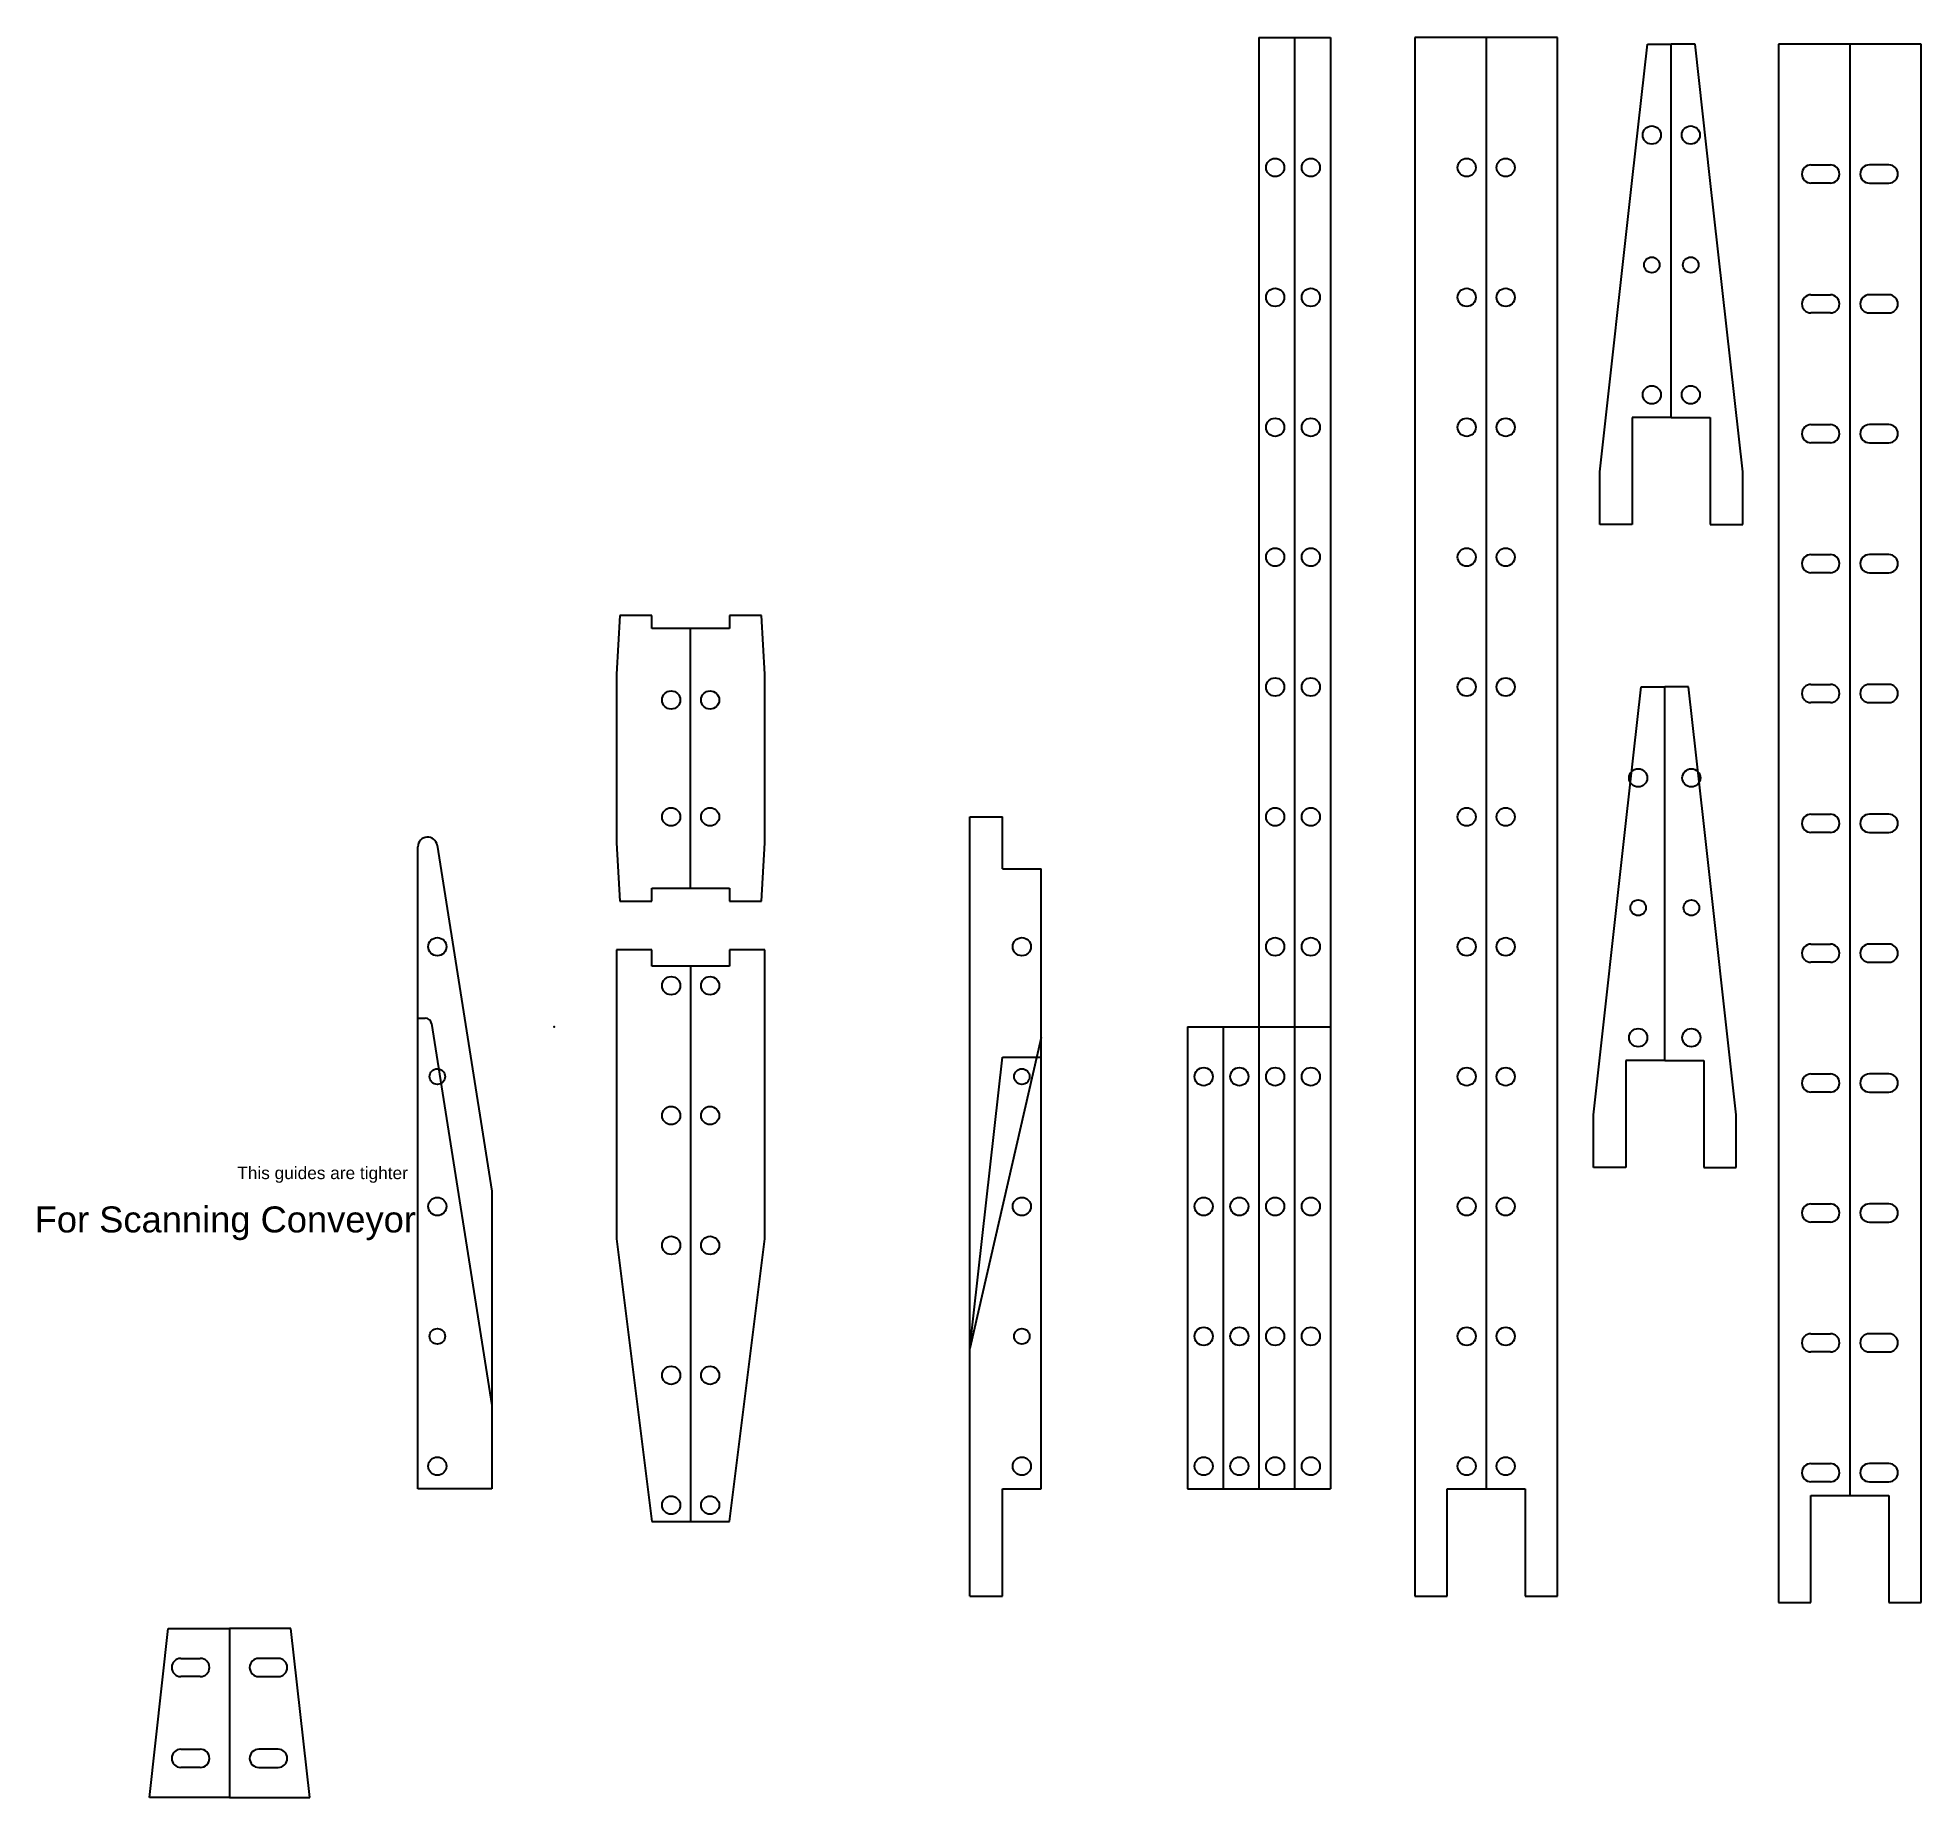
# Model space of a CAD drawing. Header units: millimetres. Extents: x -80 to 211, y -35 to 236.
import ezdxf

# ---------------------------------------------------------------- set-up
doc = ezdxf.new("R2010")
doc.units = ezdxf.units.MM
doc.header["$MEASUREMENT"] = 0
doc.layers.add('GUIDES', color=98, linetype='Continuous')

msp = doc.modelspace()

# ---------------------------------------------------------------- linework, layer by layer
at = {"layer": 'GUIDES'}
for p, q in [((108.5, 236), (108.5, 12.5)), ((108.5, 236), (114, 236)), ((114, 236), (119.5, 236)), ((114, 236), (114, 12.5)), ((119.5, 236), (119.5, 12.5)), ((143.5, 236), (132.5, 236)), ((132.5, 236), (132.5, -4)), ((154.5, 236), (143.5, 236)), ((143.5, 236), (143.5, 12.5)), ((154.5, -4), (154.5, 236)), ((166, 214), (168.34, 235)), ((168.34, 235), (172, 235)), ((175.66, 235), (172, 235)), ((172, 177.5), (172, 235)), ((178, 214), (175.66, 235)), ((199.5, 235), (188.5, 235)), ((188.5, 235), (188.5, -5)), ((210.5, 235), (199.5, 235)), ((199.5, 235), (199.5, 11.5)), ((210.5, -5), (210.5, 235)), ((193.5, 216.4), (196.5, 216.4)), ((205.5, 216.4), (202.5, 216.4)), ((161, 169.11), (166, 214)), ((183, 169.11), (178, 214)), ((196.5, 213.6), (193.5, 213.6)), ((202.5, 213.6), (205.5, 213.6)), ((193.5, 196.4), (196.5, 196.4)), ((205.5, 196.4), (202.5, 196.4)), ((196.5, 193.6), (193.5, 193.6)), ((202.5, 193.6), (205.5, 193.6)), ((172, 177.5), (166, 177.5)), ((166, 177.5), (166, 161)), ((172, 177.5), (178, 177.5)), ((178, 177.5), (178, 161)), ((193.5, 176.4), (196.5, 176.4)), ((205.5, 176.4), (202.5, 176.4)), ((196.5, 173.6), (193.5, 173.6)), ((202.5, 173.6), (205.5, 173.6)), ((161, 161), (161, 169.11)), ((183, 161), (183, 169.11)), ((166, 161), (161, 161)), ((178, 161), (183, 161)), ((193.5, 156.4), (196.5, 156.4)), ((205.5, 156.4), (202.5, 156.4)), ((196.5, 153.6), (193.5, 153.6)), ((202.5, 153.6), (205.5, 153.6)), ((10.1, 147), (9.6, 138)), ((15, 147), (10.1, 147)), ((15, 145), (15, 147)), ((31.9, 147), (27, 147)), ((27, 147), (27, 145)), ((32.4, 138), (31.9, 147)), ((21, 145), (15, 145)), ((21, 105), (21, 145)), ((27, 145), (21, 145)), ((9.6, 138), (9.6, 112)), ((32.4, 112), (32.4, 138)), ((193.5, 136.4), (196.5, 136.4)), ((205.5, 136.4), (202.5, 136.4)), ((165, 115), (167.34, 136)), ((167.34, 136), (171, 136)), ((174.66, 136), (171, 136)), ((171, 78.5), (171, 136)), ((177, 115), (174.66, 136)), ((196.5, 133.6), (193.5, 133.6)), ((202.5, 133.6), (205.5, 133.6)), ((193.5, 116.4), (196.5, 116.4)), ((205.5, 116.4), (202.5, 116.4)), ((64, -4), (64, 116)), ((64, 116), (69, 116)), ((69, 108), (69, 116)), ((160, 70.11), (165, 115)), ((182, 70.11), (177, 115)), ((196.5, 113.6), (193.5, 113.6)), ((202.5, 113.6), (205.5, 113.6)), ((-21, 85), (-21, 111.39)), ((-18.02, 111.63), (-9.6, 58.37)), ((9.6, 112), (10.1, 103)), ((31.9, 103), (32.4, 112)), ((69, 108), (75, 108)), ((75, 12.5), (75, 108)), ((15, 103), (15, 105)), ((15, 105), (21, 105)), ((21, 105), (27, 105)), ((27, 105), (27, 103)), ((10.1, 103), (15, 103)), ((27, 103), (31.9, 103)), ((193.5, 96.4), (196.5, 96.4)), ((205.5, 96.4), (202.5, 96.4)), ((15, 95.5), (9.6, 95.5)), ((9.6, 95.5), (9.6, 51)), ((15, 93), (15, 95.5)), ((21, 93), (15, 93)), ((27, 93), (21, 93)), ((21, 93), (21, 7.5)), ((32.4, 95.5), (27, 95.5)), ((27, 95.5), (27, 93)), ((32.4, 51), (32.4, 95.5)), ((196.5, 93.6), (193.5, 93.6)), ((202.5, 93.6), (205.5, 93.6)), ((-21, 12.5), (-21, 85)), ((-21, 85), (-19.88, 85)), ((-18.89, 84.16), (-9.6, 25.37)), ((75, 82), (64, 34.11)), ((97.5, 83.67), (103, 83.67)), ((97.5, 83.67), (97.5, 12.5)), ((103, 83.67), (108.5, 83.67)), ((103, 83.67), (103, 12.5)), ((108.5, 83.67), (114, 83.67)), ((114, 83.67), (119.5, 83.67)), ((64, 34.11), (69, 79)), ((69, 79), (75, 79)), ((171, 78.5), (165, 78.5)), ((165, 78.5), (165, 62)), ((171, 78.5), (177, 78.5)), ((177, 78.5), (177, 62)), ((193.5, 76.4), (196.5, 76.4)), ((205.5, 76.4), (202.5, 76.4)), ((196.5, 73.6), (193.5, 73.6)), ((202.5, 73.6), (205.5, 73.6)), ((160, 62), (160, 70.11)), ((182, 62), (182, 70.11)), ((165, 62), (160, 62)), ((177, 62), (182, 62)), ((-9.6, 58.37), (-9.6, 12.5)), ((193.5, 56.4), (196.5, 56.4)), ((205.5, 56.4), (202.5, 56.4)), ((196.5, 53.6), (193.5, 53.6)), ((202.5, 53.6), (205.5, 53.6)), ((9.6, 51), (15, 7.5)), ((27, 7.5), (32.4, 51)), ((193.5, 36.4), (196.5, 36.4)), ((205.5, 36.4), (202.5, 36.4)), ((196.5, 33.6), (193.5, 33.6)), ((202.5, 33.6), (205.5, 33.6)), ((193.5, 16.4), (196.5, 16.4)), ((205.5, 16.4), (202.5, 16.4)), ((-9.6, 12.5), (-21, 12.5)), ((69, -4), (69, 12.5)), ((69, 12.5), (75, 12.5)), ((97.5, 12.5), (103, 12.5)), ((103, 12.5), (108.5, 12.5)), ((108.5, 12.5), (114, 12.5)), ((114, 12.5), (119.5, 12.5)), ((137.5, -4), (137.5, 12.5)), ((137.5, 12.5), (143.5, 12.5)), ((143.5, 12.5), (149.5, 12.5)), ((149.5, 12.5), (149.5, -4)), ((196.5, 13.6), (193.5, 13.6)), ((202.5, 13.6), (205.5, 13.6)), ((193.5, -5), (193.5, 11.5)), ((193.5, 11.5), (199.5, 11.5)), ((199.5, 11.5), (205.5, 11.5)), ((205.5, 11.5), (205.5, -5)), ((15, 7.5), (21, 7.5)), ((21, 7.5), (27, 7.5)), ((64, -4), (69, -4)), ((132.5, -4), (137.5, -4)), ((149.5, -4), (154.5, -4)), ((188.5, -5), (193.5, -5)), ((205.5, -5), (210.5, -5)), ((-62.34, -35), (-59.45, -9)), ((-59.45, -9), (-50, -9)), ((-50, -9), (-50, -35)), ((-40.55, -9), (-50, -9)), ((-37.66, -35), (-40.55, -9)), ((-57.5, -13.6), (-54.5, -13.6)), ((-42.5, -13.6), (-45.5, -13.6)), ((-54.5, -16.4), (-57.5, -16.4)), ((-45.5, -16.4), (-42.5, -16.4)), ((-57.5, -27.6), (-54.5, -27.6)), ((-42.5, -27.6), (-45.5, -27.6)), ((-54.5, -30.4), (-57.5, -30.4)), ((-45.5, -30.4), (-42.5, -30.4)), ((-50, -35), (-62.34, -35)), ((-50, -35), (-37.66, -35))]:
    msp.add_line(p, q, dxfattribs=at)
for centre, radius in [((169, 221), 1.4), ((175, 221), 1.4), ((111, 216), 1.4), ((116.5, 216), 1.4), ((140.5, 216), 1.4), ((146.5, 216), 1.4), ((169, 201), 1.2), ((175, 201), 1.2), ((111, 196), 1.4), ((116.5, 196), 1.4), ((140.5, 196), 1.4), ((146.5, 196), 1.4), ((169, 181), 1.4), ((175, 181), 1.4), ((111, 176), 1.4), ((116.5, 176), 1.4), ((140.5, 176), 1.4), ((146.5, 176), 1.4), ((111, 156), 1.4), ((116.5, 156), 1.4), ((140.5, 156), 1.4), ((146.5, 156), 1.4), ((111, 136), 1.4), ((116.5, 136), 1.4), ((140.5, 136), 1.4), ((146.5, 136), 1.4), ((18, 134), 1.4), ((24, 134), 1.4), ((166.9, 122), 1.4), ((175.1, 122), 1.4), ((18, 116), 1.4), ((24, 116), 1.4), ((111, 116), 1.4), ((116.5, 116), 1.4), ((140.5, 116), 1.4), ((146.5, 116), 1.4), ((166.9, 102), 1.2), ((175.1, 102), 1.2), ((-18, 96), 1.4), ((72, 96), 1.4), ((111, 96), 1.4), ((116.5, 96), 1.4), ((140.5, 96), 1.4), ((146.5, 96), 1.4), ((18, 90), 1.4), ((24, 90), 1.4), ((166.9, 82), 1.4), ((175.1, 82), 1.4), ((-18, 76), 1.2), ((72, 76), 1.2), ((100, 76), 1.4), ((105.5, 76), 1.4), ((111, 76), 1.4), ((116.5, 76), 1.4), ((140.5, 76), 1.4), ((146.5, 76), 1.4), ((18, 70), 1.4), ((24, 70), 1.4), ((-18, 56), 1.4), ((72, 56), 1.4), ((100, 56), 1.4), ((105.5, 56), 1.4), ((111, 56), 1.4), ((116.5, 56), 1.4), ((140.5, 56), 1.4), ((146.5, 56), 1.4), ((18, 50), 1.4), ((24, 50), 1.4), ((-18, 36), 1.2), ((72, 36), 1.2), ((100, 36), 1.4), ((105.5, 36), 1.4), ((111, 36), 1.4), ((116.5, 36), 1.4), ((140.5, 36), 1.4), ((146.5, 36), 1.4), ((18, 30), 1.4), ((24, 30), 1.4), ((-18, 16), 1.4), ((72, 16), 1.4), ((100, 16), 1.4), ((105.5, 16), 1.4), ((111, 16), 1.4), ((116.5, 16), 1.4), ((140.5, 16), 1.4), ((146.5, 16), 1.4), ((18, 10), 1.4), ((24, 10), 1.4)]:
    msp.add_circle(centre, radius, dxfattribs=at)
for centre, radius, start, end in [((193.5, 215), 1.4, 90, 270), ((196.5, 215), 1.4, 270, 90), ((202.5, 215), 1.4, 90, 270), ((205.5, 215), 1.4, 270, 90), ((193.5, 195), 1.4, 90, 270), ((196.5, 195), 1.4, 270, 90), ((202.5, 195), 1.4, 90, 270), ((205.5, 195), 1.4, 270, 90), ((193.5, 175), 1.4, 90, 270), ((196.5, 175), 1.4, 270, 90), ((202.5, 175), 1.4, 90, 270), ((205.5, 175), 1.4, 270, 90), ((193.5, 155), 1.4, 90, 270), ((196.5, 155), 1.4, 270, 90), ((202.5, 155), 1.4, 90, 270), ((205.5, 155), 1.4, 270, 90), ((193.5, 135), 1.4, 90, 270), ((196.5, 135), 1.4, 270, 90), ((202.5, 135), 1.4, 90, 270), ((205.5, 135), 1.4, 270, 90), ((193.5, 115), 1.4, 90, 270), ((196.5, 115), 1.4, 270, 90), ((202.5, 115), 1.4, 90, 270), ((205.5, 115), 1.4, 270, 90), ((-19.5, 111.39), 1.5, 8.9819, 180), ((193.5, 95), 1.4, 90, 270), ((196.5, 95), 1.4, 270, 90), ((202.5, 95), 1.4, 90, 270), ((205.5, 95), 1.4, 270, 90), ((-19.88, 84), 1, 8.9819, 90), ((193.5, 75), 1.4, 90, 270), ((196.5, 75), 1.4, 270, 90), ((202.5, 75), 1.4, 90, 270), ((205.5, 75), 1.4, 270, 90), ((193.5, 55), 1.4, 90, 270), ((196.5, 55), 1.4, 270, 90), ((202.5, 55), 1.4, 90, 270), ((205.5, 55), 1.4, 270, 90), ((193.5, 35), 1.4, 90, 270), ((196.5, 35), 1.4, 270, 90), ((202.5, 35), 1.4, 90, 270), ((205.5, 35), 1.4, 270, 90), ((193.5, 15), 1.4, 90, 270), ((196.5, 15), 1.4, 270, 90), ((202.5, 15), 1.4, 90, 270), ((205.5, 15), 1.4, 270, 90), ((-57.5, -15), 1.4, 90, 270), ((-54.5, -15), 1.4, 270, 90), ((-45.5, -15), 1.4, 90, 270), ((-42.5, -15), 1.4, 270, 90), ((-57.5, -29), 1.4, 90, 270), ((-54.5, -29), 1.4, 270, 90), ((-45.5, -29), 1.4, 90, 270), ((-42.5, -29), 1.4, 270, 90)]:
    msp.add_arc(centre, radius, start, end, dxfattribs=at)
msp.add_point((0, 83.67), dxfattribs=at)

# ---------------------------------------------------------------- texts
at = {"layer": 'GUIDES', "attachment_point": 1, "line_spacing_factor": 0.963855}
for s, insert, char_height, width in [('\\fArial;This guides are tighter', (-48.81, 62.11), 1.901, 27.9541), ('\\fArial;For Scanning Conveyor', (-80, 56), 4, 61.8795)]:
    msp.add_mtext(s, dxfattribs=dict(at, insert=insert, char_height=char_height, width=width))

doc.saveas('drawing.dxf')
